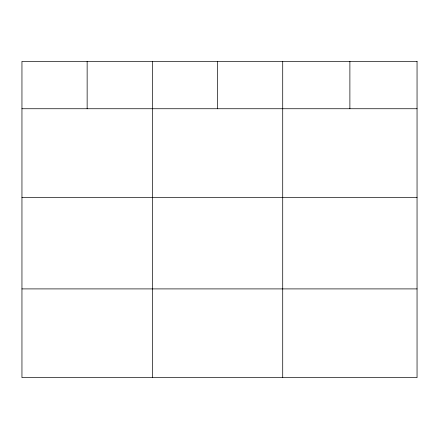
<?xml version="1.0" encoding="UTF-8"?>
<svg xmlns="http://www.w3.org/2000/svg" width="439" height="439" viewBox="0 0 439 439"><rect width="100%" height="100%" fill="white"/><g stroke="black" fill="none" stroke-linecap="round" stroke-linejoin="round"><path stroke-width="0.66" d="M21.95 108.74L417.05 108.74M21.95 197.479L417.05 197.479M21.95 288.906L417.05 288.906M349.883 61.356L349.883 108.74M282.716 61.356L282.716 377.644M217.524 61.356L217.524 108.74M152.333 61.356L152.333 377.644M87.141 61.356L87.141 108.74M417.05 61.356L21.95 61.356L21.95 377.644L417.05 377.644L417.05 61.356"/></g></svg>
